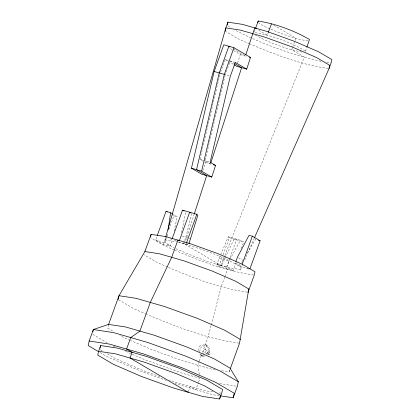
<?xml version="1.0" encoding="UTF-8"?>
<svg xmlns="http://www.w3.org/2000/svg" width="420" height="420" viewBox="0 0 420 420"><rect width="100%" height="100%" fill="white"/><g stroke="black" fill="none" stroke-linecap="round" stroke-linejoin="round"><path stroke-width="0.32" stroke-dasharray="2.1 1.58" d="M167.144 236.219L167.612 233.053M181.54 232.738L185.651 212.399M174.195 231.158L177.182 216.652L173.36 214.4M108.602 324.392L107.746 328.178L113.841 331.769M165.475 237.92L164.393 242.188L174.116 247.916M175.917 248.692C196.644 257.675 217.943 266.548 240.471 269.593L241.012 267.22C221.639 255.344 199.7 248.357 177.975 242.114M221.587 370.766L229.142 371.91L229.714 369.385M203.228 161.207L199.983 159.296L219.844 74.66M225.067 75.49L205.06 160.76L209.927 163.627M191.819 213.507L185.813 237.332L184.48 241.001M211.024 325.768L208.215 336.53L201.889 354.013M211.192 325.132L221.267 286.508L224.606 277.289M202.802 170.478L205.391 162.482L203.768 161.527M237.552 63.137L240.34 54.526L228.769 47.712M184.548 244.015L194.009 214.798M170.247 238.733L172.379 239.993L170.163 246.109L163.438 244.54L155.662 239.957L156.986 236.297M220.579 72.182L225.167 59.504L228.548 60.485M163.438 244.54L165.869 237.825M168.961 229.283L173.822 215.864L172.709 215.208M235.321 62.438L230.244 60.974L225.22 74.849L229.168 75.994M167.05 236.854L164.834 242.97L155.662 239.957M254.945 30.056L254.074 32.471C272.008 35.416 289.574 41.885 305.324 50.93M184.259 241.616L183.598 243.453L221.807 265.949L224.023 259.833L234.344 238.544L236.497 239.815L230.092 257.507M268.38 32.282L267.288 35.301L258.006 29.836M292.399 47.891L291.743 49.702L304.306 57.099L224.763 255.659M292.619 47.287L295.895 38.23L273.667 25.142M236.156 262.626L233.284 270.559L218.951 266.422L216.893 264.537L219.109 258.416L228.307 236.801L240.382 240.287L243.663 241.883L241.238 248.593M218.951 266.422L222.931 255.439M223.151 254.83L229.336 237.746L228.307 236.801M229.871 258.122L226.118 268.49L227.498 269.304L224.826 276.675M233.284 270.559L226.716 267.367L229.551 260.116M305.398 51.324L306.71 47.702M198.287 350.543L199.952 345.954L205.385 344.353L206.761 345.167L210.121 349.298L208.047 355.036M199.458 351.923L201.327 346.762L206.761 345.167L205.18 349.529L203.684 349.781L203.075 351.477L208.252 354.9L209.748 354.643L210.362 352.952L205.18 349.529L206.231 350.516L205.616 352.212L204.12 352.464L203.474 354.254M199.112 361.688L197.836 365.206L199.327 374.561M199.322 361.1L201.668 354.617M188.396 391.692L190.265 386.531L195.773 389.776L198.398 382.531M203.259 354.848L202.608 356.632L201.233 355.824L199.369 353.524M206.666 354.223L208.745 348.49L205.385 344.353M198.613 381.927L199.925 378.305L182.847 373.375L143.992 359.378L125.055 351.162M248.514 269.042L240.571 266.432L241.012 265.209M241.899 262.757L242.56 260.92M229.142 371.91L230.029 369.469M220.852 265.393L224.516 256.268M240.471 269.593L242.324 265.393M244.703 259.99L254.216 238.387M229.861 259.55L240.382 240.287M247.149 253.108L255.533 239.264L253.895 238.297M201.233 355.824L203.044 355.288M205.028 355.924L202.608 356.632L200.372 353.876M307.918 40.882C294.851 38.997 282.392 34.073 270.27 29.001M301.969 52.08C285.763 48.846 269.787 43.102 255.35 35.033M320.975 61.304C291.265 54.5 261.965 44.132 234.948 29.972M326.671 62.165L330.467 62.743M328.393 68.476C301.256 64.827 275.405 54.642 250.278 44.121M164.929 239.809L177.382 241.946M253.664 274.948C226.306 271.257 200.256 260.967 174.941 250.325M247.438 292.152C219.865 288.419 193.615 278.03 168.116 267.272M238.896 343.14C207.039 338.861 176.704 326.907 147.221 314.538M215.287 369.81L212.137 369.332L183.535 361.079L151.006 349.361L130.94 340.651M219.544 383.618L236.05 386.122M212.846 391.923L204.624 390.673L175.901 382.389L169.124 379.943M219.172 392.884L221.072 393.167M219.203 395.666L212.856 394.706L174.993 383.512M173.822 215.864L177.182 216.652M235.237 263.293L240.13 264.437M240.34 54.526L246.545 56.317M199.983 159.296L209.57 162.062M205.391 162.482L212.158 164.435M229.336 237.746L243.663 241.883M182.128 236.266L190.722 238.749M178.684 242.036L188.507 244.871L186.448 242.981M219.109 258.416L228.931 261.25M216.893 264.537L226.716 267.367M159.878 376.614L143.241 370.619L115.379 358.528L106.475 353.283M166.357 380.405L139.839 370.85L106.706 356.465L99.614 352.291M269.687 28.744L264.416 26.46L258.956 23.242M249.685 43.859L238.408 38.965L225.677 31.468M174.342 250.068L163.658 245.427L150.922 237.93M167.522 267.015L157.427 262.631L144.139 254.809M146.633 314.281L133.644 308.642L118.676 299.828M130.347 340.394L123.265 337.318L119.936 335.36M113.222 346.022L115.589 347.051M174.305 239.909L176.495 240.97M227.75 25.736L231.073 27.689M233.294 48.851L245.417 55.991M230.244 60.974L234.04 63.205M225.167 59.504L233.846 64.617M238.518 257.801L242.786 260.311M247.517 268.139L249.181 269.12M237.904 264.863L240.571 266.432M167.496 244.54L170.163 246.109M92.878 334.409L106.922 342.678M100.349 349.676L103.136 351.314M207.816 352.217L207.207 353.908L208.252 354.9L209.317 351.96L207.816 352.217"/><path stroke-width="0.63" d="M168.084 229.887L170.63 212.788L166.042 211.281L157.206 235.688M230.249 368.86L239.526 343.235L248.803 289.007L235.515 281.18L211.764 270.874L183.918 260.841L159.437 253.775L144.874 251.564L118.981 295.717L108.602 324.392L93.34 329.553L89.187 341.024L88.163 345.55L98.527 351.65M92.831 331.816L93.34 329.553L113.657 332.635L147.814 342.494L186.669 356.491L219.807 370.87L238.345 381.791L237.321 386.316L233.168 397.787L220.474 395.861M98.579 351.278L97.718 355.084L113.305 364.261L141.162 376.357L173.828 388.122L202.545 396.412L219.629 399L221.702 393.267L222.563 389.461L206.976 380.284L179.12 368.188L146.454 356.423L117.731 348.133L100.653 345.544L98.579 351.278L115.658 353.871L144.375 362.156L177.041 373.926L204.902 386.017L220.49 395.194L219.629 399M100.081 348.08L100.653 345.544M118.125 299.502L118.981 295.717L135.991 298.294L164.588 306.548L197.117 318.266L224.863 330.309L240.382 339.449M150.491 237.064L151.106 234.36L165.664 236.57L190.15 243.637L217.996 253.664L241.747 263.975L255.035 271.798L254.299 275.042L248.068 292.246L248.803 289.007M225.12 31.143L225.855 27.899L227.929 22.166L242.487 24.371L266.968 31.437L294.808 41.465L318.549 51.77L331.837 59.593L331.102 62.837L329.023 68.57L254.483 237.788M227.32 24.869L227.929 22.166M257.864 22.601L258.227 21C276.161 23.945 293.727 30.413 309.477 39.464L306.925 47.098M233.168 397.787L234.192 393.262L215.654 382.342L182.516 367.962L143.666 353.966L109.505 344.106L89.187 341.024M329.023 68.57L329.758 65.331L316.475 57.509L292.73 47.203L264.889 37.17L240.413 30.109L225.855 27.899L165.653 237.29M246.708 69.142L235.321 62.438L230.297 76.319L210.137 162.225L215.544 165.412L211.759 177.098L201.611 174.169L191.457 168.189L214.153 71.458L223.808 44.793L233.961 47.723L250.493 57.456L246.708 69.142L236.554 66.213L234.386 64.937M211.759 177.098L201.611 171.124L224.306 74.392L233.961 47.723M194.208 214.174L206.682 175.634L196.534 169.659L219.23 72.928L228.884 46.258L229.987 46.904M210.667 163.328L241.631 67.678L234.581 63.525M245.816 54.747L254.725 27.904L256.363 28.87M144.874 251.564L151.106 234.36M172.116 238.844L182.495 210.168L196.828 214.305L197.857 215.25L188.947 243.647M255.602 28.245L258.227 21M186.448 242.981L196.828 214.305M268.38 32.282L271.441 23.83M235.904 261.455L237.452 257.171L248.981 235.405L252.341 236.187L260.122 240.77L249.958 268.837M242.183 264.253L252.341 236.187M108.602 324.392L125.606 326.97L154.208 335.223L186.737 346.941L214.478 358.985L230.003 368.125L238.345 381.791M249.365 57.13L250.493 57.456M214.153 71.458L224.306 74.392M213.287 164.761L215.544 165.412M191.457 168.189L201.611 171.124M258.4 240.203L260.122 240.77M182.495 210.168L184.139 210.966M190.743 212.872L189.661 212.237L179.282 240.912L177.907 240.103L171.675 257.308L150.292 302.421L139.907 331.096L130.736 337.565L126.583 349.036L132.095 352.28L130.016 358.013L188.186 392.264M170.63 212.788L172.814 214.074M166.042 211.281L167.155 211.937"/></g></svg>
